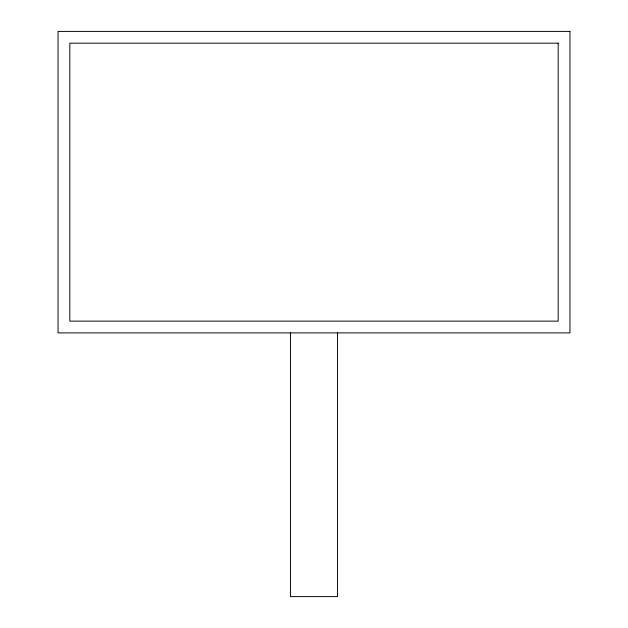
<?xml version="1.0" encoding="UTF-8"?>
<svg xmlns="http://www.w3.org/2000/svg" width="628" height="628" viewBox="0 0 628 628"><rect width="100%" height="100%" fill="white"/><g stroke="black" fill="none" stroke-linecap="round" stroke-linejoin="round"><path stroke-width="0.94" d="M337.55 332.644L337.55 596.6L290.45 596.6L290.45 332.903M569.957 31.4L58.043 31.4L58.043 332.903L569.957 332.903L569.957 31.4M558.182 43.175L69.818 43.175L69.818 321.128L558.182 321.128L558.182 43.175"/></g></svg>
